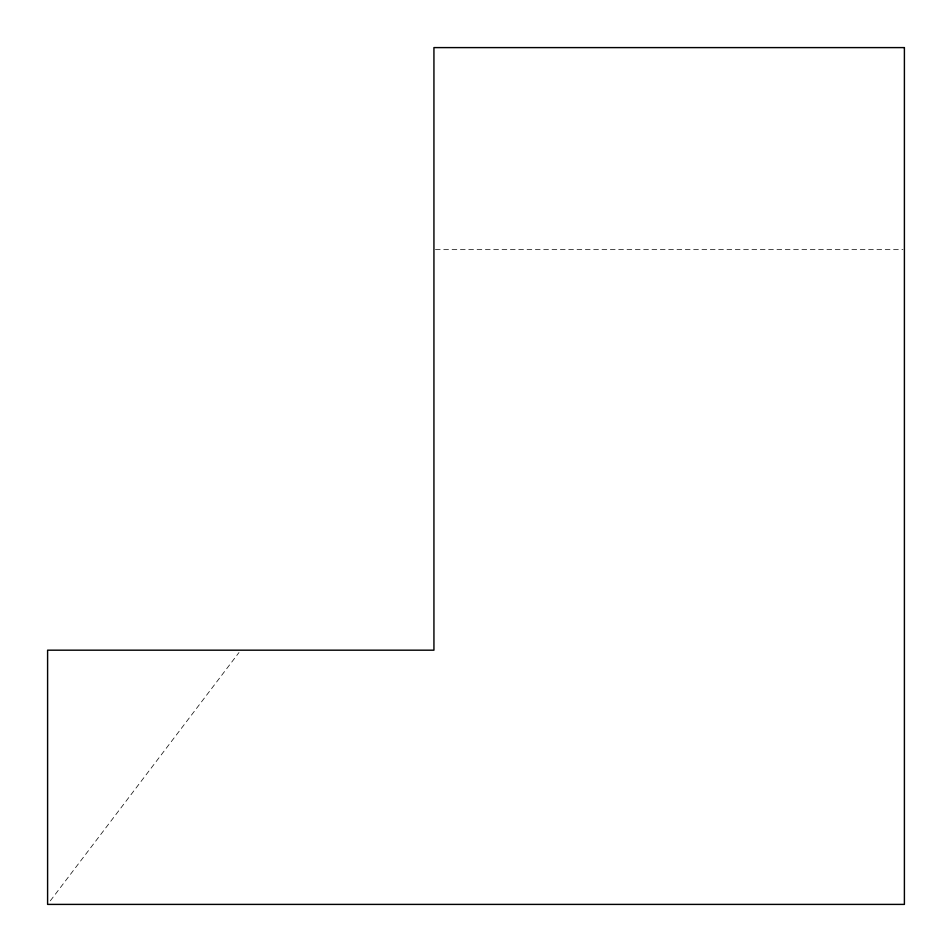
<?xml version="1.0" encoding="UTF-8"?>
<svg xmlns="http://www.w3.org/2000/svg" width="952" height="952" viewBox="0 0 952 952"><rect width="100%" height="100%" fill="white"/><g stroke="black" fill="none" stroke-linecap="round" stroke-linejoin="round"><path stroke-width="0.71" stroke-dasharray="4.76 3.57" d="M50.301 900.854L238.976 652.548M435.421 249.65L902.912 249.65"/><path stroke-width="1.43" d="M904.4 47.6L433.933 47.6L433.933 650.18L47.6 650.18L47.6 904.4L904.4 904.4L904.4 47.6"/></g></svg>
